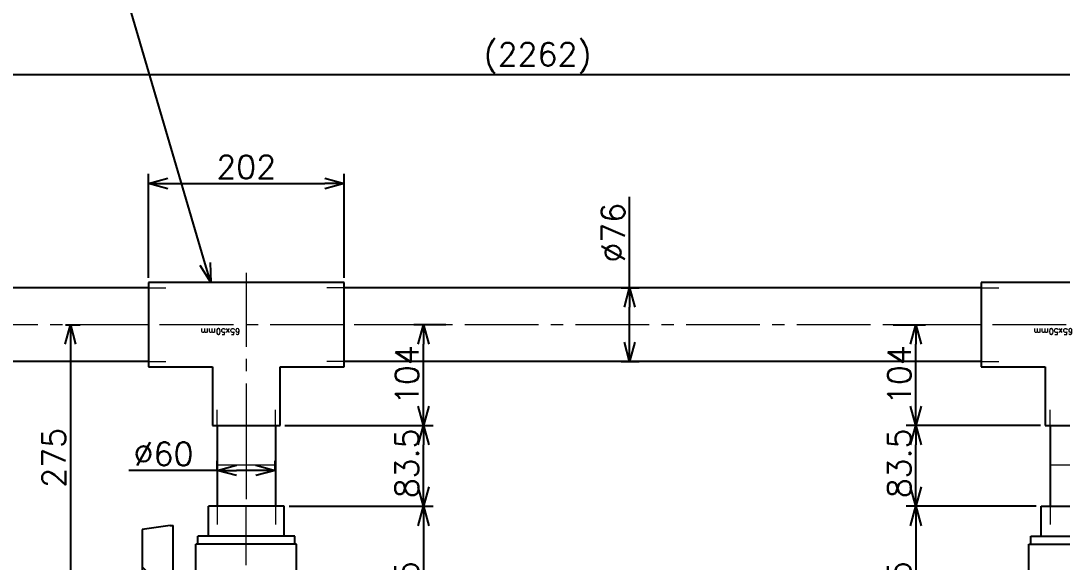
# Model space of a CAD drawing. Header units: millimetres. Extents: x -8731 to 85711, y -14522 to 31379.
# Drawn here: x 47297 to 48373, y 3984 to 4543 of the extents above; entities that cross this region are included whole.
import ezdxf
from ezdxf import colors
from ezdxf.entities.mleader import LeaderData, LeaderLine
from ezdxf.enums import TextEntityAlignment as Align
from ezdxf.math import Vec2, Vec3

# ---------------------------------------------------------------- set-up
doc = ezdxf.new("R2010")
doc.units = ezdxf.units.MM
doc.header["$LTSCALE"] = 4
doc.header["$PDMODE"] = 99
doc.header["$PDSIZE"] = 1
doc.linetypes.add('CENTER2', pattern=[28.575, 19.05, -3.175, 3.175, -3.175])
doc.layers.add('05_CENTER', color=4, linetype='CENTER2', lineweight=13)
doc.layers.add('08_DIM', color=3, linetype='Continuous', lineweight=13)
doc.layers.add('10_DRAFT', color=8, linetype='Continuous', lineweight=0, plot=False)
doc.styles.add('KSS_TXT', font='txt.shx', dxfattribs={"bigfont": 'extfont2.shx'})
doc.styles.get("Standard").update_dxf_attribs({"font": 'txt.shx', "bigfont": 'extfont2.shx'})
doc.dimstyles.new('KSS_DIM', dxfattribs={"dimscale": 3, "dimtxt": 3, "dimasz": 2.5, "dimexe": 1.25, "dimexo": 0.625, "dimtad": 1, "dimdsep": 46, "dimtxsty": 'KSS_TXT', "dimblk": 'OPEN30', "dimcen": 0, "dimazin": 2, "dimtfac": 0.75, "dimtmove": 0, "dimatfit": 3, "dimldrblk": 'OPEN30', "dimfxl": 1, "dimtolj": 1, "dimarcsym": 0})

# ---------------------------------------------------------------- blocks, each defined once
blk = doc.blocks.new('_Open30')
at = {"color": 0, "linetype": 'ByBlock', "lineweight": -2}
for p, q in [((-1, 0.268), (0, 0)), ((0, 0), (-1, -0.268)), ((0, 0), (-1, 0))]:
    blk.add_line(p, q, dxfattribs=at)
blk = doc.blocks.new('*D812')
at = {"layer": '08_DIM', "color": 0, "lineweight": -2, "transparency": 16777216}
for p, q in [((47429.1, 4277.3), (47429.1, 4384.6)), ((47631.1, 4277.3), (47631.1, 4384.6)), ((47449.1, 4374.6), (47611.1, 4374.6))]:
    blk.add_line(p, q, dxfattribs=at)
at = {"layer": 'Defpoints', "color": 0, "transparency": 16777216}
for p in [(47631.1, 4374.6), (47429.1, 4272.3), (47631.1, 4272.3)]:
    blk.add_point(p, dxfattribs=at)
at = {"layer": '08_DIM', "color": 0, "lineweight": -2, "transparency": 16777216, "xscale": 20, "yscale": 20, "zscale": 20, "rotation": 180}
blk.add_blockref('_Open30', (47429.1, 4374.6), dxfattribs=at)
at = {"layer": '08_DIM', "color": 0, "lineweight": -2, "transparency": 16777216, "xscale": 20, "yscale": 20, "zscale": 20}
blk.add_blockref('_Open30', (47631.1, 4374.6), dxfattribs=at)
at = {"layer": '08_DIM', "color": 0, "transparency": 16777216, "insert": (47530.1, 4391.6), "char_height": 24, "attachment_point": 5, "style": 'KSS_TXT'}
blk.add_mtext('\\A1;202', dxfattribs=at)
blk = doc.blocks.new('*D1098')
at = {"layer": '08_DIM', "color": 0, "lineweight": -2, "transparency": 16777216}
for p, q in [((47925.9, 4266.8), (47925.9, 4360.8)), ((47917.1, 4266.8), (47935.9, 4266.8)), ((47925.9, 4210.8), (47925.9, 4246.8)), ((47917.1, 4190.8), (47935.9, 4190.8))]:
    blk.add_line(p, q, dxfattribs=at)
at = {"layer": 'Defpoints', "color": 0, "transparency": 16777216}
for p in [(47912.1, 4266.8), (47925.9, 4266.8), (47912.1, 4190.8)]:
    blk.add_point(p, dxfattribs=at)
at = {"layer": '08_DIM', "color": 0, "lineweight": -2, "transparency": 16777216, "xscale": 20, "yscale": 20, "zscale": 20}
for p, rotation in [((47925.9, 4266.8), 90), ((47925.9, 4190.8), 270)]:
    blk.add_blockref('_Open30', p, dxfattribs=dict(at, rotation=rotation))
at = {"layer": '08_DIM', "color": 0, "transparency": 16777216, "insert": (47908.9, 4323.8), "char_height": 24, "attachment_point": 5, "rotation": 90, "style": 'KSS_TXT'}
blk.add_mtext('\\A1;%%C76', dxfattribs=at)
blk = doc.blocks.new('AM_BALLOON1')
at = {"transparency": 16777216}
blk.add_circle((0, 0), 5, dxfattribs=at)
blk.add_attdef('B_NUMBER', text='', height=3, dxfattribs=at).set_placement((0, 0), align=Align.MIDDLE_CENTER)
blk = doc.blocks.new('_OPEN')
at = {"color": 0, "linetype": 'ByBlock'}
for p, q in [((-1, 0.167), (0, 0)), ((0, 0), (-1, -0.167)), ((0, 0), (-1, 0))]:
    blk.add_line(p, q, dxfattribs=at)
blk = doc.blocks.new('*D1303')
at = {"layer": '08_DIM', "color": 0, "lineweight": -2, "transparency": 16777216}
for p, q in [((47736.3, 4228.8), (47703.1, 4228.8)), ((47713.1, 4144.8), (47713.1, 4208.8)), ((47570.1, 4124.8), (47723.1, 4124.8))]:
    blk.add_line(p, q, dxfattribs=at)
at = {"layer": 'Defpoints', "color": 0, "transparency": 16777216}
for p in [(47713.1, 4228.8), (47741.3, 4228.8), (47565.1, 4124.8)]:
    blk.add_point(p, dxfattribs=at)
at = {"layer": '08_DIM', "color": 0, "lineweight": -2, "transparency": 16777216, "xscale": 20, "yscale": 20, "zscale": 20}
for p, rotation in [((47713.1, 4228.8), 90), ((47713.1, 4124.8), 270)]:
    blk.add_blockref('_Open30', p, dxfattribs=dict(at, rotation=rotation))
at = {"layer": '08_DIM', "color": 0, "transparency": 16777216, "insert": (47696.1, 4176.8), "char_height": 24, "attachment_point": 5, "rotation": 90, "style": 'KSS_TXT'}
blk.add_mtext('\\A1;104', dxfattribs=at)
blk = doc.blocks.new('*D1304')
at = {"layer": '08_DIM', "color": 0, "lineweight": -2, "transparency": 16777216}
for p, q in [((47570.1, 4124.8), (47723.1, 4124.8)), ((47713.1, 4061.3), (47713.1, 4104.8)), ((47574.4, 4041.3), (47723.1, 4041.3))]:
    blk.add_line(p, q, dxfattribs=at)
at = {"layer": 'Defpoints', "color": 0, "transparency": 16777216}
for p in [(47565.1, 4124.8), (47713.1, 4124.8), (47569.4, 4041.3)]:
    blk.add_point(p, dxfattribs=at)
at = {"layer": '08_DIM', "color": 0, "lineweight": -2, "transparency": 16777216, "xscale": 20, "yscale": 20, "zscale": 20}
for p, rotation in [((47713.1, 4124.8), 90), ((47713.1, 4041.3), 270)]:
    blk.add_blockref('_Open30', p, dxfattribs=dict(at, rotation=rotation))
at = {"layer": '08_DIM', "color": 0, "transparency": 16777216, "insert": (47696, 4085.6), "char_height": 24, "attachment_point": 5, "rotation": 90, "style": 'KSS_TXT'}
blk.add_mtext('\\A1;83.5', dxfattribs=at)
blk = doc.blocks.new('*D1305')
at = {"layer": '08_DIM', "color": 0, "lineweight": -2, "transparency": 16777216}
for p, q in [((47574.4, 4041.3), (47723.1, 4041.3)), ((47713.1, 4021.3), (47713.1, 3886.3)), ((47574.4, 3866.3), (47723.1, 3866.3))]:
    blk.add_line(p, q, dxfattribs=at)
at = {"layer": 'Defpoints', "color": 0, "transparency": 16777216}
for p in [(47569.4, 4041.3), (47569.4, 3866.3), (47713.1, 3866.3)]:
    blk.add_point(p, dxfattribs=at)
at = {"layer": '08_DIM', "color": 0, "lineweight": -2, "transparency": 16777216, "xscale": 20, "yscale": 20, "zscale": 20}
for p, rotation in [((47713.1, 4041.3), 90), ((47713.1, 3866.3), 270)]:
    blk.add_blockref('_Open30', p, dxfattribs=dict(at, rotation=rotation))
at = {"layer": '08_DIM', "color": 0, "transparency": 16777216, "insert": (47696, 3953.8), "char_height": 24, "attachment_point": 5, "rotation": 90, "style": 'KSS_TXT'}
blk.add_mtext('\\A1;175', dxfattribs=at)
blk = doc.blocks.new('*D1311')
at = {"layer": '08_DIM', "color": 0, "lineweight": -2, "transparency": 16777216}
for p, q in [((46700.1, 4190.3), (46700.1, 4497)), ((48961.7, 4233.8), (48961.7, 4497)), ((46720.1, 4487), (48941.7, 4487))]:
    blk.add_line(p, q, dxfattribs=at)
at = {"layer": 'Defpoints', "color": 0, "transparency": 16777216}
for p in [(48961.7, 4487), (48961.7, 4228.8), (46700.1, 4185.3)]:
    blk.add_point(p, dxfattribs=at)
at = {"layer": '08_DIM', "color": 0, "lineweight": -2, "transparency": 16777216, "xscale": 20, "yscale": 20, "zscale": 20, "rotation": 180}
blk.add_blockref('_Open30', (46700.1, 4487), dxfattribs=at)
at = {"layer": '08_DIM', "color": 0, "lineweight": -2, "transparency": 16777216, "xscale": 20, "yscale": 20, "zscale": 20}
blk.add_blockref('_Open30', (48961.7, 4487), dxfattribs=at)
at = {"layer": '08_DIM', "color": 0, "transparency": 16777216, "insert": (47830.9, 4504), "char_height": 24, "attachment_point": 5, "style": 'KSS_TXT'}
blk.add_mtext('\\A1;(2262)', dxfattribs=at)
blk = doc.blocks.new('*D1319')
at = {"layer": '08_DIM', "color": 0, "lineweight": -2, "transparency": 16777216}
for p, q in [((48198.2, 4228.8), (48231.5, 4228.8)), ((48221.5, 4144.8), (48221.5, 4208.8)), ((48350.1, 4124.8), (48211.5, 4124.8))]:
    blk.add_line(p, q, dxfattribs=at)
at = {"layer": 'Defpoints', "color": 0, "transparency": 16777216}
for p in [(48193.2, 4228.8), (48221.5, 4228.8), (48355.1, 4124.8)]:
    blk.add_point(p, dxfattribs=at)
at = {"layer": '08_DIM', "color": 0, "lineweight": -2, "transparency": 16777216, "xscale": 20, "yscale": 20, "zscale": 20}
for p, rotation in [((48221.5, 4228.8), 90), ((48221.5, 4124.8), 270)]:
    blk.add_blockref('_Open30', p, dxfattribs=dict(at, rotation=rotation))
at = {"layer": '08_DIM', "color": 0, "transparency": 16777216, "insert": (48204.5, 4176.8), "char_height": 24, "attachment_point": 5, "rotation": 90, "style": 'KSS_TXT'}
blk.add_mtext('\\A1;104', dxfattribs=at)
blk = doc.blocks.new('*D1320')
at = {"layer": '08_DIM', "color": 0, "lineweight": -2, "transparency": 16777216}
for p, q in [((48350.1, 4124.8), (48211.5, 4124.8)), ((48221.5, 4061.3), (48221.5, 4104.8)), ((48345.9, 4041.3), (48211.5, 4041.3))]:
    blk.add_line(p, q, dxfattribs=at)
at = {"layer": 'Defpoints', "color": 0, "transparency": 16777216}
for p in [(48221.5, 4124.8), (48355.1, 4124.8), (48350.9, 4041.3)]:
    blk.add_point(p, dxfattribs=at)
at = {"layer": '08_DIM', "color": 0, "lineweight": -2, "transparency": 16777216, "xscale": 20, "yscale": 20, "zscale": 20}
for p, rotation in [((48221.5, 4124.8), 90), ((48221.5, 4041.3), 270)]:
    blk.add_blockref('_Open30', p, dxfattribs=dict(at, rotation=rotation))
at = {"layer": '08_DIM', "color": 0, "transparency": 16777216, "insert": (48204.5, 4085.6), "char_height": 24, "attachment_point": 5, "rotation": 90, "style": 'KSS_TXT'}
blk.add_mtext('\\A1;83.5', dxfattribs=at)
blk = doc.blocks.new('*D1321')
at = {"layer": '08_DIM', "color": 0, "lineweight": -2, "transparency": 16777216}
for p, q in [((48345.9, 4041.3), (48211.5, 4041.3)), ((48221.5, 4021.3), (48221.5, 3886.3)), ((48345.9, 3866.3), (48211.5, 3866.3))]:
    blk.add_line(p, q, dxfattribs=at)
at = {"layer": 'Defpoints', "color": 0, "transparency": 16777216}
for p in [(48350.9, 4041.3), (48221.5, 3866.3), (48350.9, 3866.3)]:
    blk.add_point(p, dxfattribs=at)
at = {"layer": '08_DIM', "color": 0, "lineweight": -2, "transparency": 16777216, "xscale": 20, "yscale": 20, "zscale": 20}
for p, rotation in [((48221.5, 4041.3), 90), ((48221.5, 3866.3), 270)]:
    blk.add_blockref('_Open30', p, dxfattribs=dict(at, rotation=rotation))
at = {"layer": '08_DIM', "color": 0, "transparency": 16777216, "insert": (48204.5, 3953.8), "char_height": 24, "attachment_point": 5, "rotation": 90, "style": 'KSS_TXT'}
blk.add_mtext('\\A1;175', dxfattribs=at)
blk = doc.blocks.new('*D1326')
at = {"layer": '08_DIM', "color": 0, "lineweight": -2, "transparency": 16777216}
for p, q in [((47343.5, 4228.8), (47358.5, 4228.8)), ((47348.5, 4208.8), (47348.5, 3973.8)), ((47407.6, 3953.8), (47338.5, 3953.8))]:
    blk.add_line(p, q, dxfattribs=at)
at = {"layer": 'Defpoints', "color": 0, "transparency": 16777216}
for p in [(47338.5, 4228.8), (47348.5, 3953.8), (47412.6, 3953.8)]:
    blk.add_point(p, dxfattribs=at)
at = {"layer": '08_DIM', "color": 0, "lineweight": -2, "transparency": 16777216, "xscale": 20, "yscale": 20, "zscale": 20}
for p, rotation in [((47348.5, 4228.8), 90), ((47348.5, 3953.8), 270)]:
    blk.add_blockref('_Open30', p, dxfattribs=dict(at, rotation=rotation))
at = {"layer": '08_DIM', "color": 0, "transparency": 16777216, "insert": (47331.5, 4091.3), "char_height": 24, "attachment_point": 5, "rotation": 90, "style": 'KSS_TXT'}
blk.add_mtext('\\A1;275', dxfattribs=at)
blk = doc.blocks.new('径違いチーズ(TS-T)-65mm×50mma_1_1_1')
at = {"color": 0}
for p, q in [((-35, 104), (-35, 43.5)), ((35, 104), (-35, 104)), ((35, 43.5), (35, 104)), ((-101, 43.5), (-101, -43.5)), ((-35, 43.5), (-101, 43.5)), ((101, 43.5), (35, 43.5)), ((101, -43.5), (101, 43.5)), ((-101, -43.5), (101, -43.5))]:
    blk.add_line(p, q, dxfattribs=at)
at = {"layer": '05_CENTER', "color": 0}
for p, q in [((0, -53.5), (0, 104)), ((-101, 0), (101, 0))]:
    blk.add_line(p, q, dxfattribs=at)
at = {"layer": '10_DRAFT'}
for p, q in [((-30, 104), (-30, 87.8)), ((30, 104), (30, 87.8)), ((-101, 38), (-83, 38)), ((101, 38), (83, 38)), ((-101, -38), (-83, -38)), ((101, -38), (83, -38))]:
    blk.add_line(p, q, dxfattribs=at)
at = {"layer": '10_DRAFT', "style": 'KSS_TXT'}
blk.add_text('65x50mm', height=6, dxfattribs=at).set_placement((6.4, 4))
blk = doc.blocks.new('コンパクトボールバルブ27型-ソケット形-50mma_1_1_1')
at = {"color": 0}
for p, q in [((-67.5, 78.5), (-63.7, 107.5)), ((-63.7, 107.5), (-21.3, 107.5)), ((-25, 107.5), (-20, 102.5)), ((-20, 102.5), (13.5, 102.5)), ((21.3, 107.5), (63.7, 107.5)), ((63.7, 107.5), (67.5, 78.5)), ((-67.5, 78.5), (-67.5, 75.5)), ((-20, 75.5), (-67.5, 75.5)), ((-20, 70.5), (-20, 78.5)), ((67.5, 75.5), (2.1, 75.5)), ((20, 70.5), (20, 75.5)), ((67.5, 78.5), (67.5, 75.5)), ((-20, 70.5), (-20, 52)), ((-20, 70.5), (20, 70.5)), ((20, 70.5), (20, 52)), ((-56.5, -50), (-56.5, 50)), ((-48.5, 50), (-56.5, 50)), ((-20, 52), (-48.5, 52)), ((-48.5, -52), (-48.5, 52)), ((48.5, 52), (20, 52)), ((48.5, -52), (48.5, 52)), ((48.5, 50), (56.5, 50)), ((56.5, -50), (56.5, 50)), ((-87.5, -39.2), (-87.5, 39.2)), ((-56.5, 39.2), (-87.5, 39.2)), ((56.5, 39.2), (87.5, 39.2)), ((87.5, -39.2), (87.5, 39.2)), ((-56.5, -39.2), (-87.5, -39.2)), ((56.5, -39.2), (87.5, -39.2)), ((-48.5, -50), (-56.5, -50)), ((48.5, -52), (-48.5, -52)), ((48.5, -50), (56.5, -50))]:
    blk.add_line(p, q, dxfattribs=at)
for points in [[(-13.5, 102.5), (-14.9, 103.2), (-17.5, 104.8), (-20.1, 106.6), (-21.3, 107.5)], [(13.5, 102.5), (14.9, 103.2), (17.5, 104.8), (20.1, 106.6), (21.3, 107.5)]]:
    blk.add_open_spline(points, degree=3, knots=[0, 0, 0, 0, 0.500213, 1, 1, 1, 1], dxfattribs=at)
blk.add_open_spline([(-20, 78.5), (-18.7, 86.5), (-17.4, 94.5), (-16.1, 102.5)], degree=3, dxfattribs=at)
at = {"layer": '05_CENTER', "color": 0}
for p, q in [((0, -62), (0, 117.5)), ((87.5, 0), (-87.5, 0))]:
    blk.add_line(p, q, dxfattribs=at)
at = {"layer": '10_DRAFT'}
for p, q in [((-87.5, 30), (-68.6, 30)), ((87.5, 30), (68.6, 30)), ((-87.5, -30), (-68.6, -30)), ((87.5, -30), (68.6, -30))]:
    blk.add_line(p, q, dxfattribs=at)
blk = doc.blocks.new('A$C3C656437_1_1_1')
for p, q in [((549, 1958), (124, 1958)), ((1409, 1958), (751, 1958)), ((549, 1882), (124, 1882)), ((1409, 1882), (751, 1882)), ((620, 1816), (620, 1732.5)), ((680, 1816), (680, 1732.5)), ((1480, 1816), (1480, 1732.5))]:
    blk.add_line(p, q)
at = {"layer": '05_CENTER'}
for p, q in [((549, 1920), (-70, 1920)), ((1409, 1920), (751, 1920)), ((650, 1816), (650, 1732.5))]:
    blk.add_line(p, q, dxfattribs=at)
at = {"layer": '10_DRAFT'}
for p, q in [((680, 1775), (620, 1775)), ((1540, 1775), (1480, 1775))]:
    blk.add_line(p, q, dxfattribs=at)
at = {"color": 4}
for name, p, rotation in [('径違いチーズ(TS-T)-65mm×50mma_1_1_1', (650, 1920), 180), ('径違いチーズ(TS-T)-65mm×50mma_1_1_1', (1510, 1920), 180), ('コンパクトボールバルブ27型-ソケット形-50mma_1_1_1', (1510, 1645), 270)]:
    blk.add_blockref(name, p, dxfattribs=dict(at, rotation=rotation))
at = {"color": 4, "xscale": -1, "rotation": 90}
blk.add_blockref('コンパクトボールバルブ27型-ソケット形-50mma_1_1_1', (650, 1645), dxfattribs=at)
blk = doc.blocks.new('*D1334')
at = {"layer": '08_DIM', "color": 0, "lineweight": -2, "transparency": 16777216}
for p, q in [((47500.1, 4079), (47500.1, 4088.4)), ((47560.1, 4079), (47560.1, 4088.4)), ((47500.1, 4078.4), (47409, 4078.4)), ((47540.1, 4078.4), (47520.1, 4078.4))]:
    blk.add_line(p, q, dxfattribs=at)
at = {"layer": 'Defpoints', "color": 0, "transparency": 16777216}
for p in [(47500.1, 4078.4), (47500.1, 4074), (47560.1, 4074)]:
    blk.add_point(p, dxfattribs=at)
at = {"layer": '08_DIM', "color": 0, "lineweight": -2, "transparency": 16777216, "xscale": 20, "yscale": 20, "zscale": 20, "rotation": 180}
blk.add_blockref('_Open30', (47500.1, 4078.4), dxfattribs=at)
at = {"layer": '08_DIM', "color": 0, "lineweight": -2, "transparency": 16777216, "xscale": 20, "yscale": 20, "zscale": 20}
blk.add_blockref('_Open30', (47560.1, 4078.4), dxfattribs=at)
at = {"layer": '08_DIM', "color": 0, "transparency": 16777216, "insert": (47444.6, 4095.4), "char_height": 24, "attachment_point": 5, "style": 'KSS_TXT'}
blk.add_mtext('\\A1;%%C60', dxfattribs=at)

msp = doc.modelspace()

# ---------------------------------------------------------------- block references
msp.add_blockref('A$C3C656437_1_1_1', (46880.13809, 2308.81075))

# ---------------------------------------------------------------- dimensions: what is measured, and where the dimension line sits
at = {"layer": '08_DIM'}
for base, p1, p2, text, override, picture, middle in [((48961.67809, 4486.96123), (46700.13809, 4185.31074), (48961.67809, 4228.81072), '(<>)', {"dimscale": 8, "dimdec": 0, "dimarcsym": 1}, '*D1311', (47830.90809, 4503.96123)), ((47500.13809, 4078.39043), (47560.13809, 4073.95923), (47500.13809, 4073.95923), '%%C<>', {"dimscale": 8}, '*D1334', (47444.55476, 4095.39043))]:
    dim = msp.add_linear_dim(base=base, p1=p1, p2=p2, text=text, dimstyle='KSS_DIM', override=override, dxfattribs=at)
    dim.commit()
    dim.dimension.update_dxf_attribs({"geometry": picture, "text_midpoint": middle})
dim = msp.add_linear_dim(base=(47631.13809, 4374.5986), p1=(47429.13809, 4272.31075), p2=(47631.13809, 4272.31075), dimstyle='KSS_DIM', override={"dimscale": 8, "dimarcsym": 1}, dxfattribs=at)
dim.commit()
dim.dimension.update_dxf_attribs({"geometry": '*D812', "text_midpoint": (47530.13809, 4391.5986)})
dim = msp.add_linear_dim(base=(47925.94631, 4266.81075), p1=(47912.14718, 4190.81075), p2=(47912.14718, 4266.81075), angle=270, text='%%C<>', dimstyle='KSS_DIM', override={"dimscale": 8}, dxfattribs=at)
dim.commit()
dim.dimension.update_dxf_attribs({"geometry": '*D1098', "text_midpoint": (47925.94631, 4323.81075), "dimtype": 160})
at = {"layer": '08_DIM', "color": 1}
dim = msp.add_linear_dim(base=(47348.51592, 3953.81075), p1=(47338.51592, 4228.81075), p2=(47412.63809, 3953.81075), angle=270, dimstyle='KSS_DIM', override={"dimscale": 8}, dxfattribs=at)
dim.commit()
dim.dimension.update_dxf_attribs({"geometry": '*D1326', "text_midpoint": (47331.49925, 4091.31075)})
at = {"layer": '08_DIM'}
for base, p1, p2, picture, middle in [((47713.05631, 4228.81075), (47565.13809, 4124.81075), (47741.34096, 4228.81075), '*D1303', (47696.05631, 4176.81075)), ((48221.51593, 4228.81075), (48355.13809, 4124.81075), (48193.23127, 4228.81075), '*D1319', (48204.51593, 4176.81075)), ((47713.05631, 3866.31075), (47569.38809, 4041.31075), (47569.38809, 3866.31075), '*D1305', (47696.03964, 3953.81075)), ((48221.51593, 3866.31075), (48350.88809, 4041.31075), (48350.88809, 3866.31075), '*D1321', (48204.49927, 3953.81075))]:
    dim = msp.add_linear_dim(base=base, p1=p1, p2=p2, angle=270, dimstyle='KSS_DIM', override={"dimscale": 8, "dimarcsym": 1}, dxfattribs=at)
    dim.commit()
    dim.dimension.update_dxf_attribs({"geometry": picture, "text_midpoint": middle})
at = {"layer": '08_DIM', "color": 1}
for base, p1, p2, picture, middle in [((47713.05631, 4124.81075), (47569.38809, 4041.31075), (47565.13809, 4124.81075), '*D1304', (47713.05631, 4085.56075)), ((48221.51593, 4124.81075), (48350.88809, 4041.31075), (48355.13809, 4124.81075), '*D1320', (48221.51593, 4085.56075))]:
    dim = msp.add_linear_dim(base=base, p1=p1, p2=p2, angle=270, dimstyle='KSS_DIM', override={"dimscale": 8, "dimarcsym": 1}, dxfattribs=at)
    dim.commit()
    dim.dimension.update_dxf_attribs({"geometry": picture, "text_midpoint": middle, "dimtype": 160})

# ---------------------------------------------------------------- leaders
at = {"layer": '08_DIM'}
ml = msp.add_multileader_block('Standard', dxfattribs=at)
ml.set_content('AM_BALLOON1', color=256, scale=15)
ml.set_attribute('B_NUMBER', 'D', width=0)
ml.set_leader_properties(color=256, linetype='ByLayer', lineweight=-1)
ml.set_arrow_properties(name='OPEN')
ml.build(insert=Vec2(0, 0))
ml.multileader.update_dxf_attribs({"leader_type": 0, "has_dogleg": 0, "text_right_attachment_type": 6, "dogleg_length": 0, "arrow_head_size": 30, "scale": 15, "block_connection_type": 1})
ctx = ml.context
ctx.base_point, ctx.scale, ctx.char_height, ctx.arrow_head_size, ctx.landing_gap_size, ctx.plane_origin = Vec3(71378.15101, 6803.23474), 15, 60, 30, 30, Vec3(71378.15101, 6803.23474)
ctx.right_attachment, ctx.attachment_type = 6, 1
notes = []
notes.append((ctx, [(0, (0, 0, 0), (0, 0), (1, 0), 1, [])]))
ctx.block.insert = Vec3(71378.15101, 6803.23474)
at = {"layer": '08_DIM', "color": 4}
ml = msp.add_multileader_mtext('Standard', dxfattribs=at)
ml.set_content('径違いチーズ(TS-T)(旭有機材)\\P65mm×50mm -2個', color=4)
ml.set_leader_properties()
ml.set_arrow_properties(name='OPEN30')
ml.build(insert=Vec2(0, 0))
ml.multileader.update_dxf_attribs({"text_left_attachment_type": 6, "text_right_attachment_type": 6, "dogleg_length": 0.36, "arrow_head_size": 20, "scale": 8})
ctx = ml.context
ctx.base_point, ctx.scale, ctx.char_height, ctx.arrow_head_size, ctx.landing_gap_size, ctx.plane_origin = Vec3(46923.85561, 4593.93944), 8, 24, 20, 16, Vec3(49131.33591, 3921.1834)
ctx.left_attachment, ctx.right_attachment, ctx.text_align_type = 6, 6, 2
notes.append((ctx, [(0, (1, 1, 0), (47398.73561, 4593.93944), (-1, 0), 2.88, [(0, [(47493.40194, 4272.31075)], 0, [])])]))
ctx.mtext.insert, ctx.mtext.alignment, ctx.mtext.flow_direction = Vec3(47379.85561, 4622.73944), 3, 5
at = {"layer": '08_DIM'}
ml = msp.add_multileader_block('Standard', dxfattribs=at)
ml.set_content('AM_BALLOON1', color=256, scale=8)
ml.set_attribute('B_NUMBER', 'BC', width=0)
ml.set_leader_properties(color=256, linetype='ByLayer', lineweight=-1)
ml.set_arrow_properties(name='OPEN')
ml.build(insert=Vec2(0, 0))
ml.multileader.update_dxf_attribs({"leader_type": 0, "has_dogleg": 0, "text_right_attachment_type": 6, "dogleg_length": 0, "arrow_head_size": 16, "scale": 8, "block_connection_type": 1})
ctx = ml.context
ctx.base_point, ctx.scale, ctx.char_height, ctx.arrow_head_size, ctx.landing_gap_size, ctx.plane_origin = Vec3(49608.5399, 4409.8042), 8, 32, 16, 16, Vec3(49608.5399, 4409.8042)
ctx.right_attachment, ctx.attachment_type = 6, 1
notes.append((ctx, [(0, (0, 0, 0), (0, 0), (1, 0), 1, [])]))
ctx.block.insert = Vec3(49608.5399, 4409.8042)
ml = msp.add_multileader_block('Standard', dxfattribs=at)
ml.set_content('AM_BALLOON1', color=256, scale=8)
ml.set_attribute('B_NUMBER', 'AS', width=0)
ml.set_leader_properties(color=256, linetype='ByLayer', lineweight=-1)
ml.set_arrow_properties(name='OPEN')
ml.build(insert=Vec2(0, 0))
ml.multileader.update_dxf_attribs({"leader_type": 0, "has_dogleg": 0, "text_right_attachment_type": 6, "dogleg_length": 0, "arrow_head_size": 16, "scale": 8, "block_connection_type": 1})
ctx = ml.context
ctx.base_point, ctx.scale, ctx.char_height, ctx.arrow_head_size, ctx.landing_gap_size, ctx.plane_origin = Vec3(49369.09934, 4301.67194), 8, 32, 16, 16, Vec3(49369.09934, 4301.67194)
ctx.right_attachment, ctx.attachment_type = 6, 1
notes.append((ctx, [(0, (0, 0, 0), (0, 0), (1, 0), 1, [])]))
ctx.block.insert = Vec3(49369.09934, 4301.67194)
ml = msp.add_multileader_block('Standard', dxfattribs=at)
ml.set_content('AM_BALLOON1', color=256, scale=8)
ml.set_attribute('B_NUMBER', 'BE', width=0)
ml.set_leader_properties(color=256, linetype='ByLayer', lineweight=-1)
ml.set_arrow_properties(name='OPEN')
ml.build(insert=Vec2(0, 0))
ml.multileader.update_dxf_attribs({"leader_type": 0, "has_dogleg": 0, "text_right_attachment_type": 6, "dogleg_length": 0, "arrow_head_size": 16, "scale": 8, "block_connection_type": 1})
ctx = ml.context
ctx.base_point, ctx.scale, ctx.char_height, ctx.arrow_head_size, ctx.landing_gap_size, ctx.plane_origin = Vec3(49372.90878, 4160.77942), 8, 32, 16, 16, Vec3(49372.90878, 4160.77942)
ctx.right_attachment, ctx.attachment_type = 6, 1
notes.append((ctx, [(0, (0, 0, 0), (0, 0), (1, 0), 1, [])]))
ctx.block.insert = Vec3(49372.90878, 4160.77942)
for ctx, leaders in notes:
    for number, flags, end, landing, length, lines in leaders:
        leader = LeaderData()
        leader.index, (leader.has_last_leader_line, leader.has_dogleg_vector, leader.attachment_direction) = number, flags
        leader.last_leader_point, leader.dogleg_vector, leader.dogleg_length = Vec3(end), Vec3(landing), length
        for number, points, colour, breaks in lines:
            line = LeaderLine()
            line.index, line.vertices, line.color, line.breaks = number, Vec3.list(points), colors.encode_raw_color(colour), breaks
            leader.lines.append(line)
        ctx.leaders.append(leader)

doc.saveas('drawing.dxf')
